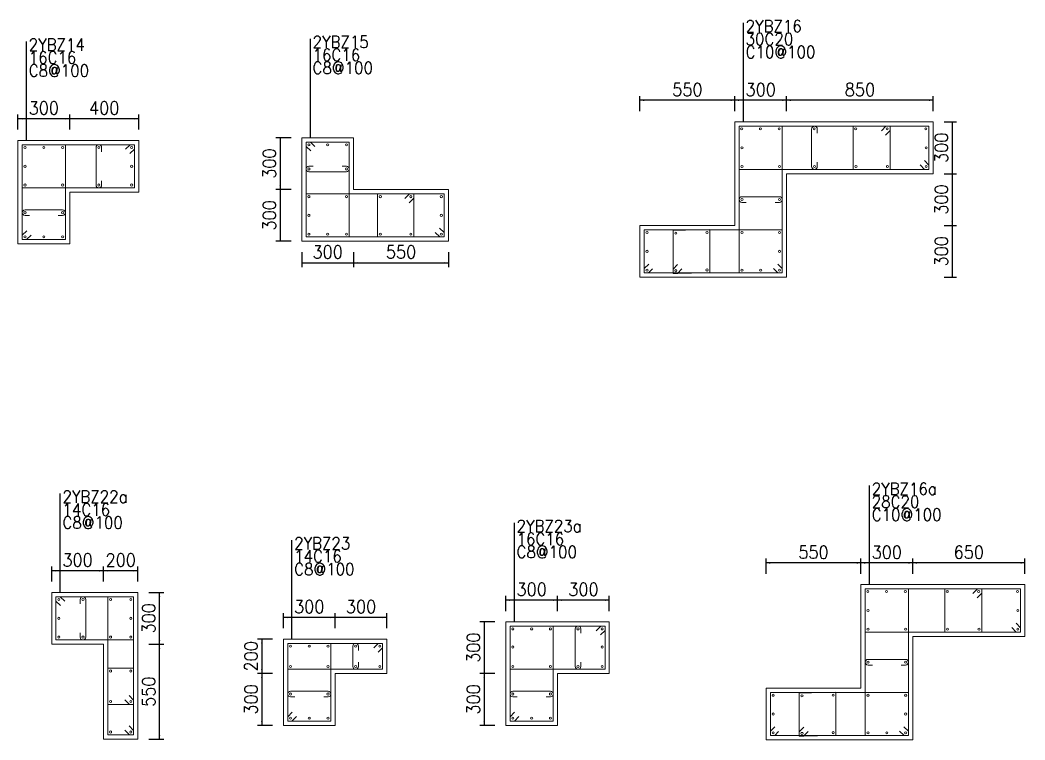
# Model space of a CAD drawing. Extents: x 292423 to 377252, y 106557 to 361882.
# Drawn here: x 335798 to 359087, y 264727 to 281408 of the extents above; entities that cross this region are included whole.
import ezdxf
from ezdxf.enums import TextEntityAlignment as Align

# ---------------------------------------------------------------- set-up
doc = ezdxf.new("R2010")
doc.units = 0
doc.header["$LTSCALE"] = 1000
for name, color, linetype, lineweight in [('REIN', 6, 'Continuous', 18), ('Z-柱大样外框', 7, 'ByLayer', 18), ('Z-详图标注', 3, 'Continuous', 18)]:
    doc.layers.add(name, color=color, linetype=linetype, lineweight=lineweight)
doc.layers.add('Y阴影', color=254, linetype='Continuous')
doc.styles.get("Standard").update_dxf_attribs({"font": 'standard'})
doc.dimstyles.get("Standard").update_dxf_attribs({"dimtxt": 300, "dimasz": 100, "dimexe": 100, "dimexo": 250, "dimgap": 100, "dimtad": 0, "dimtoh": 1, "dimdec": 0, "dimlfac": 0.25, "dimdsep": 46, "dimcen": 0.09, "dimclrt": 7, "dimadec": 0, "dimazin": 0, "dimtfac": 1, "dimtdec": 4, "dimtofl": 0, "dimtmove": 0, "dimatfit": 3, "dimfxl": 1, "dimtolj": 1, "dimtzin": 0, "dimarcsym": 0})

# ---------------------------------------------------------------- blocks, each defined once
blk = doc.blocks.new('*D324')
at = {"layer": 'Z-详图标注', "color": 0, "linetype": 'ByBlock', "lineweight": -2}
for p, q in [((336948, 278870), (336948, 279220)), ((338548, 279120), (336948, 279120)), ((338548, 278870), (338548, 279220))]:
    blk.add_line(p, q, dxfattribs=at)
for points in [[(336948, 279120), (337048, 279137), (337048, 279104)], [(338548, 279120), (338448, 279104), (338448, 279137)]]:
    blk.add_solid(points, dxfattribs=at)
at = {"layer": 'Z-详图标注', "color": 7, "linetype": 'Continuous', "lineweight": -2, "insert": (337748, 279370), "char_height": 300, "width": 576.67, "attachment_point": 5}
blk.add_mtext('400', dxfattribs=at)
blk = doc.blocks.new('*D810')
at = {"layer": 'Z-详图标注', "color": 0, "linetype": 'ByBlock', "lineweight": -2}
for p, q in [((335748, 278870), (335748, 279220)), ((336948, 279120), (335748, 279120)), ((336948, 278870), (336948, 279220))]:
    blk.add_line(p, q, dxfattribs=at)
for points in [[(335748, 279120), (335848, 279137), (335848, 279104)], [(336948, 279120), (336848, 279104), (336848, 279137)]]:
    blk.add_solid(points, dxfattribs=at)
at = {"layer": 'Z-详图标注', "color": 7, "linetype": 'Continuous', "lineweight": -2, "insert": (336348, 279370), "char_height": 300, "width": 566.67, "attachment_point": 5}
blk.add_mtext('300', dxfattribs=at)
blk = doc.blocks.new('*D90')
at = {"layer": 'Z-详图标注', "color": 0, "linetype": 'ByBlock', "lineweight": -2}
for p, q in [((342077, 278683), (341727, 278683)), ((341827, 278683), (341827, 277483)), ((342077, 277483), (341727, 277483))]:
    blk.add_line(p, q, dxfattribs=at)
for points in [[(341827, 278683), (341844, 278583), (341810, 278583)], [(341827, 277483), (341810, 277583), (341844, 277583)]]:
    blk.add_solid(points, dxfattribs=at)
at = {"layer": 'Z-详图标注', "color": 7, "linetype": 'Continuous', "lineweight": -2, "insert": (341577, 278083), "char_height": 300, "width": 566.67, "attachment_point": 5, "rotation": 90}
blk.add_mtext('300', dxfattribs=at)
blk = doc.blocks.new('*D586')
at = {"layer": 'Z-详图标注', "color": 0, "linetype": 'ByBlock', "lineweight": -2}
for p, q in [((342077, 277483), (341727, 277483)), ((341827, 277483), (341827, 276283)), ((342077, 276283), (341727, 276283))]:
    blk.add_line(p, q, dxfattribs=at)
for points in [[(341827, 277483), (341844, 277383), (341810, 277383)], [(341827, 276283), (341810, 276383), (341844, 276383)]]:
    blk.add_solid(points, dxfattribs=at)
at = {"layer": 'Z-详图标注', "color": 7, "linetype": 'Continuous', "lineweight": -2, "insert": (341577, 276883), "char_height": 300, "width": 566.67, "attachment_point": 5, "rotation": 90}
blk.add_mtext('300', dxfattribs=at)
blk = doc.blocks.new('*D196')
at = {"layer": 'Z-详图标注', "color": 0, "linetype": 'ByBlock', "lineweight": -2}
for p, q in [((342327, 276033), (342327, 275683)), ((343527, 276033), (343527, 275683)), ((342327, 275783), (343527, 275783))]:
    blk.add_line(p, q, dxfattribs=at)
for points in [[(342327, 275783), (342427, 275799), (342427, 275766)], [(343527, 275783), (343427, 275766), (343427, 275799)]]:
    blk.add_solid(points, dxfattribs=at)
at = {"layer": 'Z-详图标注', "color": 7, "linetype": 'Continuous', "lineweight": -2, "insert": (342927, 276033), "char_height": 300, "width": 566.67, "attachment_point": 5}
blk.add_mtext('300', dxfattribs=at)
blk = doc.blocks.new('*D692')
at = {"layer": 'Z-详图标注', "color": 0, "linetype": 'ByBlock', "lineweight": -2}
for p, q in [((343527, 276033), (343527, 275683)), ((345727, 276033), (345727, 275683)), ((343527, 275783), (345727, 275783))]:
    blk.add_line(p, q, dxfattribs=at)
for points in [[(343527, 275783), (343627, 275799), (343627, 275766)], [(345727, 275783), (345627, 275766), (345627, 275799)]]:
    blk.add_solid(points, dxfattribs=at)
at = {"layer": 'Z-详图标注', "color": 7, "linetype": 'Continuous', "lineweight": -2, "insert": (344627, 276033), "char_height": 300, "width": 566.67, "attachment_point": 5}
blk.add_mtext('550', dxfattribs=at)
blk = doc.blocks.new('*D746')
at = {"layer": 'Z-详图标注', "color": 0, "linetype": 'ByBlock', "lineweight": -2}
for p, q in [((357214, 279049), (357503, 279049)), ((357403, 279049), (357403, 277849)), ((357214, 277849), (357503, 277849))]:
    blk.add_line(p, q, dxfattribs=at)
for points in [[(357403, 279049), (357419, 278949), (357386, 278949)], [(357403, 277849), (357386, 277949), (357419, 277949)]]:
    blk.add_solid(points, dxfattribs=at)
at = {"layer": 'Z-详图标注', "color": 7, "linetype": 'Continuous', "lineweight": -2, "insert": (357153, 278449), "char_height": 300, "width": 566.67, "attachment_point": 5, "rotation": 90}
blk.add_mtext('300', dxfattribs=at)
blk = doc.blocks.new('*D358')
at = {"layer": 'Z-详图标注', "color": 0, "linetype": 'ByBlock', "lineweight": -2}
for p, q in [((357214, 277849), (357503, 277849)), ((357403, 277849), (357403, 276649)), ((357214, 276649), (357503, 276649))]:
    blk.add_line(p, q, dxfattribs=at)
for points in [[(357403, 277849), (357419, 277749), (357386, 277749)], [(357403, 276649), (357386, 276749), (357419, 276749)]]:
    blk.add_solid(points, dxfattribs=at)
at = {"layer": 'Z-详图标注', "color": 7, "linetype": 'Continuous', "lineweight": -2, "insert": (357153, 277249), "char_height": 300, "width": 566.67, "attachment_point": 5, "rotation": 90}
blk.add_mtext('300', dxfattribs=at)
blk = doc.blocks.new('*D844')
at = {"layer": 'Z-详图标注', "color": 0, "linetype": 'ByBlock', "lineweight": -2}
for p, q in [((357214, 276649), (357503, 276649)), ((357403, 276649), (357403, 275449)), ((357214, 275449), (357503, 275449))]:
    blk.add_line(p, q, dxfattribs=at)
for points in [[(357403, 276649), (357419, 276549), (357386, 276549)], [(357403, 275449), (357386, 275549), (357419, 275549)]]:
    blk.add_solid(points, dxfattribs=at)
at = {"layer": 'Z-详图标注', "color": 7, "linetype": 'Continuous', "lineweight": -2, "insert": (357153, 276049), "char_height": 300, "width": 566.67, "attachment_point": 5, "rotation": 90}
blk.add_mtext('300', dxfattribs=at)
blk = doc.blocks.new('*D452')
at = {"layer": 'Z-详图标注', "color": 0, "linetype": 'ByBlock', "lineweight": -2}
for p, q in [((353564, 279299), (353564, 279649)), ((356964, 279549), (353564, 279549)), ((356964, 279299), (356964, 279649))]:
    blk.add_line(p, q, dxfattribs=at)
for points in [[(353564, 279549), (353664, 279566), (353664, 279533)], [(356964, 279549), (356864, 279533), (356864, 279566)]]:
    blk.add_solid(points, dxfattribs=at)
at = {"layer": 'Z-详图标注', "color": 7, "linetype": 'Continuous', "lineweight": -2, "insert": (355264, 279799), "char_height": 300, "width": 566.67, "attachment_point": 5}
blk.add_mtext('850', dxfattribs=at)
blk = doc.blocks.new('*D516')
at = {"layer": 'Z-详图标注', "color": 0, "linetype": 'ByBlock', "lineweight": -2}
for p, q in [((352364, 279299), (352364, 279649)), ((353564, 279549), (352364, 279549)), ((353564, 279299), (353564, 279649))]:
    blk.add_line(p, q, dxfattribs=at)
for points in [[(352364, 279549), (352464, 279566), (352464, 279533)], [(353564, 279549), (353464, 279533), (353464, 279566)]]:
    blk.add_solid(points, dxfattribs=at)
at = {"layer": 'Z-详图标注', "color": 7, "linetype": 'Continuous', "lineweight": -2, "insert": (352964, 279799), "char_height": 300, "width": 566.67, "attachment_point": 5}
blk.add_mtext('300', dxfattribs=at)
blk = doc.blocks.new('*D123')
at = {"layer": 'Z-详图标注', "color": 0, "linetype": 'ByBlock', "lineweight": -2}
for p, q in [((350164, 279299), (350164, 279649)), ((352364, 279549), (350164, 279549)), ((352364, 279299), (352364, 279649))]:
    blk.add_line(p, q, dxfattribs=at)
for points in [[(350164, 279549), (350264, 279566), (350264, 279533)], [(352364, 279549), (352264, 279533), (352264, 279566)]]:
    blk.add_solid(points, dxfattribs=at)
at = {"layer": 'Z-详图标注', "color": 7, "linetype": 'Continuous', "lineweight": -2, "insert": (351264, 279799), "char_height": 300, "width": 566.67, "attachment_point": 5}
blk.add_mtext('550', dxfattribs=at)
blk = doc.blocks.new('*D488')
at = {"layer": 'Z-详图标注', "color": 0, "linetype": 'ByBlock', "lineweight": -2}
for p, q in [((343100, 267314), (343100, 267664)), ((344300, 267314), (344300, 267664)), ((344300, 267564), (343100, 267564))]:
    blk.add_line(p, q, dxfattribs=at)
for points in [[(343100, 267564), (343200, 267581), (343200, 267547)], [(344300, 267564), (344200, 267547), (344200, 267581)]]:
    blk.add_solid(points, dxfattribs=at)
at = {"layer": 'Z-详图标注', "color": 7, "linetype": 'Continuous', "lineweight": -2, "insert": (343700, 267814), "char_height": 300, "width": 566.67, "attachment_point": 5}
blk.add_mtext('300', dxfattribs=at)
blk = doc.blocks.new('*D108')
at = {"layer": 'Z-详图标注', "color": 0, "linetype": 'ByBlock', "lineweight": -2}
for p, q in [((341900, 267314), (341900, 267664)), ((343100, 267314), (343100, 267664)), ((343100, 267564), (341900, 267564))]:
    blk.add_line(p, q, dxfattribs=at)
for points in [[(341900, 267564), (342000, 267581), (342000, 267547)], [(343100, 267564), (343000, 267547), (343000, 267581)]]:
    blk.add_solid(points, dxfattribs=at)
at = {"layer": 'Z-详图标注', "color": 7, "linetype": 'Continuous', "lineweight": -2, "insert": (342500, 267814), "char_height": 300, "width": 566.67, "attachment_point": 5}
blk.add_mtext('300', dxfattribs=at)
blk = doc.blocks.new('*D589')
at = {"layer": 'Z-详图标注', "color": 0, "linetype": 'ByBlock', "lineweight": -2}
for p, q in [((341650, 267064), (341300, 267064)), ((341400, 267064), (341400, 266264)), ((341650, 266264), (341300, 266264))]:
    blk.add_line(p, q, dxfattribs=at)
for points in [[(341400, 267064), (341417, 266964), (341383, 266964)], [(341400, 266264), (341383, 266364), (341417, 266364)]]:
    blk.add_solid(points, dxfattribs=at)
at = {"layer": 'Z-详图标注', "color": 7, "linetype": 'Continuous', "lineweight": -2, "insert": (341150, 266664), "char_height": 300, "width": 566.67, "attachment_point": 5, "rotation": 90}
blk.add_mtext('200', dxfattribs=at)
blk = doc.blocks.new('*D212')
at = {"layer": 'Z-详图标注', "color": 0, "linetype": 'ByBlock', "lineweight": -2}
for p, q in [((341650, 266264), (341300, 266264)), ((341400, 266264), (341400, 265064)), ((341650, 265064), (341300, 265064))]:
    blk.add_line(p, q, dxfattribs=at)
for points in [[(341400, 266264), (341417, 266164), (341383, 266164)], [(341400, 265064), (341383, 265164), (341417, 265164)]]:
    blk.add_solid(points, dxfattribs=at)
at = {"layer": 'Z-详图标注', "color": 7, "linetype": 'Continuous', "lineweight": -2, "insert": (341150, 265664), "char_height": 300, "width": 566.67, "attachment_point": 5, "rotation": 90}
blk.add_mtext('300', dxfattribs=at)
blk = doc.blocks.new('*D274')
at = {"layer": 'Z-详图标注', "color": 0, "linetype": 'ByBlock', "lineweight": -2}
for p, q in [((356487, 268577), (356487, 268927)), ((359087, 268827), (356487, 268827)), ((359087, 268577), (359087, 268927))]:
    blk.add_line(p, q, dxfattribs=at)
for points in [[(356487, 268827), (356587, 268843), (356587, 268810)], [(359087, 268827), (358987, 268810), (358987, 268843)]]:
    blk.add_solid(points, dxfattribs=at)
at = {"layer": 'Z-详图标注', "color": 7, "linetype": 'Continuous', "lineweight": -2, "insert": (357787, 269077), "char_height": 300, "width": 556.67, "attachment_point": 5}
blk.add_mtext('650', dxfattribs=at)
blk = doc.blocks.new('*D755')
at = {"layer": 'Z-详图标注', "color": 0, "linetype": 'ByBlock', "lineweight": -2}
for p, q in [((355287, 268577), (355287, 268927)), ((356487, 268827), (355287, 268827)), ((356487, 268577), (356487, 268927))]:
    blk.add_line(p, q, dxfattribs=at)
for points in [[(355287, 268827), (355387, 268843), (355387, 268810)], [(356487, 268827), (356387, 268810), (356387, 268843)]]:
    blk.add_solid(points, dxfattribs=at)
at = {"layer": 'Z-详图标注', "color": 7, "linetype": 'Continuous', "lineweight": -2, "insert": (355887, 269077), "char_height": 300, "width": 566.67, "attachment_point": 5}
blk.add_mtext('300', dxfattribs=at)
blk = doc.blocks.new('*D377')
at = {"layer": 'Z-详图标注', "color": 0, "linetype": 'ByBlock', "lineweight": -2}
for p, q in [((353087, 268577), (353087, 268927)), ((355287, 268827), (353087, 268827)), ((355287, 268577), (355287, 268927))]:
    blk.add_line(p, q, dxfattribs=at)
for points in [[(353087, 268827), (353187, 268843), (353187, 268810)], [(355287, 268827), (355187, 268810), (355187, 268843)]]:
    blk.add_solid(points, dxfattribs=at)
at = {"layer": 'Z-详图标注', "color": 7, "linetype": 'Continuous', "lineweight": -2, "insert": (354187, 269077), "char_height": 300, "width": 566.67, "attachment_point": 5}
blk.add_mtext('550', dxfattribs=at)
blk = doc.blocks.new('*D860')
at = {"layer": 'Z-详图标注', "color": 0, "linetype": 'ByBlock', "lineweight": -2}
for p, q in [((338780, 266944), (339130, 266944)), ((339030, 264744), (339030, 266944)), ((338780, 264744), (339130, 264744))]:
    blk.add_line(p, q, dxfattribs=at)
for points in [[(339030, 266944), (339047, 266844), (339013, 266844)], [(339030, 264744), (339013, 264844), (339047, 264844)]]:
    blk.add_solid(points, dxfattribs=at)
at = {"layer": 'Z-详图标注', "color": 7, "linetype": 'Continuous', "lineweight": -2, "insert": (338780, 265844), "char_height": 300, "width": 566.67, "attachment_point": 5, "rotation": 90}
blk.add_mtext('550', dxfattribs=at)
blk = doc.blocks.new('*D483')
at = {"layer": 'Z-详图标注', "color": 0, "linetype": 'ByBlock', "lineweight": -2}
for p, q in [((338780, 268144), (339130, 268144)), ((339030, 266944), (339030, 268144)), ((338780, 266944), (339130, 266944))]:
    blk.add_line(p, q, dxfattribs=at)
for points in [[(339030, 268144), (339047, 268044), (339013, 268044)], [(339030, 266944), (339013, 267044), (339047, 267044)]]:
    blk.add_solid(points, dxfattribs=at)
at = {"layer": 'Z-详图标注', "color": 7, "linetype": 'Continuous', "lineweight": -2, "insert": (338780, 267544), "char_height": 300, "width": 566.67, "attachment_point": 5, "rotation": 90}
blk.add_mtext('300', dxfattribs=at)
blk = doc.blocks.new('*D540')
at = {"layer": 'Z-详图标注', "color": 0, "linetype": 'ByBlock', "lineweight": -2}
for p, q in [((337730, 268394), (337730, 268744)), ((338530, 268644), (337730, 268644)), ((338530, 268394), (338530, 268744))]:
    blk.add_line(p, q, dxfattribs=at)
for points in [[(337730, 268644), (337830, 268661), (337830, 268628)], [(338530, 268644), (338430, 268628), (338430, 268661)]]:
    blk.add_solid(points, dxfattribs=at)
at = {"layer": 'Z-详图标注', "color": 7, "linetype": 'Continuous', "lineweight": -2, "insert": (338130, 268894), "char_height": 300, "width": 566.67, "attachment_point": 5}
blk.add_mtext('200', dxfattribs=at)
blk = doc.blocks.new('*D148')
at = {"layer": 'Z-详图标注', "color": 0, "linetype": 'ByBlock', "lineweight": -2}
for p, q in [((336530, 268394), (336530, 268744)), ((337730, 268644), (336530, 268644)), ((337730, 268394), (337730, 268744))]:
    blk.add_line(p, q, dxfattribs=at)
for points in [[(336530, 268644), (336630, 268661), (336630, 268628)], [(337730, 268644), (337630, 268628), (337630, 268661)]]:
    blk.add_solid(points, dxfattribs=at)
at = {"layer": 'Z-详图标注', "color": 7, "linetype": 'Continuous', "lineweight": -2, "insert": (337130, 268894), "char_height": 300, "width": 566.67, "attachment_point": 5}
blk.add_mtext('300', dxfattribs=at)
blk = doc.blocks.new('*D643')
at = {"layer": 'Z-详图标注', "color": 0, "linetype": 'ByBlock', "lineweight": -2}
for p, q in [((348255, 267714), (348255, 268064)), ((349455, 267964), (348255, 267964)), ((349455, 267714), (349455, 268064))]:
    blk.add_line(p, q, dxfattribs=at)
for points in [[(348255, 267964), (348355, 267981), (348355, 267947)], [(349455, 267964), (349355, 267947), (349355, 267981)]]:
    blk.add_solid(points, dxfattribs=at)
at = {"layer": 'Z-详图标注', "color": 7, "linetype": 'Continuous', "lineweight": -2, "insert": (348855, 268214), "char_height": 300, "width": 566.67, "attachment_point": 5}
blk.add_mtext('300', dxfattribs=at)
blk = doc.blocks.new('*D250')
at = {"layer": 'Z-详图标注', "color": 0, "linetype": 'ByBlock', "lineweight": -2}
for p, q in [((347055, 267714), (347055, 268064)), ((348255, 267964), (347055, 267964)), ((348255, 267714), (348255, 268064))]:
    blk.add_line(p, q, dxfattribs=at)
for points in [[(347055, 267964), (347155, 267981), (347155, 267947)], [(348255, 267964), (348155, 267947), (348155, 267981)]]:
    blk.add_solid(points, dxfattribs=at)
at = {"layer": 'Z-详图标注', "color": 7, "linetype": 'Continuous', "lineweight": -2, "insert": (347655, 268214), "char_height": 300, "width": 566.67, "attachment_point": 5}
blk.add_mtext('300', dxfattribs=at)
blk = doc.blocks.new('*D313')
at = {"layer": 'Z-详图标注', "color": 0, "linetype": 'ByBlock', "lineweight": -2}
for p, q in [((346805, 267464), (346455, 267464)), ((346555, 267464), (346555, 266264)), ((346805, 266264), (346455, 266264))]:
    blk.add_line(p, q, dxfattribs=at)
for points in [[(346555, 267464), (346572, 267364), (346538, 267364)], [(346555, 266264), (346538, 266364), (346572, 266364)]]:
    blk.add_solid(points, dxfattribs=at)
at = {"layer": 'Z-详图标注', "color": 7, "linetype": 'Continuous', "lineweight": -2, "insert": (346305, 266864), "char_height": 300, "width": 566.67, "attachment_point": 5, "rotation": 90}
blk.add_mtext('300', dxfattribs=at)
blk = doc.blocks.new('*D786')
at = {"layer": 'Z-详图标注', "color": 0, "linetype": 'ByBlock', "lineweight": -2}
for p, q in [((346805, 266264), (346455, 266264)), ((346555, 266264), (346555, 265064)), ((346805, 265064), (346455, 265064))]:
    blk.add_line(p, q, dxfattribs=at)
for points in [[(346555, 266264), (346572, 266164), (346538, 266164)], [(346555, 265064), (346538, 265164), (346572, 265164)]]:
    blk.add_solid(points, dxfattribs=at)
at = {"layer": 'Z-详图标注', "color": 7, "linetype": 'Continuous', "lineweight": -2, "insert": (346305, 265664), "char_height": 300, "width": 566.67, "attachment_point": 5, "rotation": 90}
blk.add_mtext('300', dxfattribs=at)

msp = doc.modelspace()

# ---------------------------------------------------------------- linework, layer by layer
at = {"layer": 'REIN', "color": 6}
for points in [[(356758, 278155.4), (356864.1, 278049.3), (356864.1, 277949.3), (352464.1, 277949.3), (352464.1, 278949.3), (356864.1, 278949.3), (356864.1, 277949.3), (356764.1, 277949.3), (356658, 278055.4)], [(353358, 275755.4), (353464.1, 275649.3), (353464.1, 275549.3), (352464.1, 275549.3), (352464.1, 278949.3), (353464.1, 278949.3), (353464.1, 275549.3), (353364.1, 275549.3), (353258, 275655.4)], [(355759.8, 278843.2), (355865.9, 278949.3), (355965.9, 278949.3), (355965.9, 277949.3), (355105.9, 277949.3), (355105.9, 278949.3), (355965.9, 278949.3), (355965.9, 278849.3), (355859.8, 278743.2)], [(342533.1, 278376.6), (342427, 278482.7), (342427, 278582.7), (343427, 278582.7), (343427, 276382.7), (342427, 276382.7), (342427, 278582.7), (342527, 278582.7), (342633.1, 278476.6)], [(336053.9, 276426.5), (335947.8, 276320.4), (335847.8, 276320.4), (335847.8, 278520.4), (336847.8, 278520.4), (336847.8, 276320.4), (335847.8, 276320.4), (335847.8, 276420.4), (335953.9, 276526.5)], [(338241.7, 278414.3), (338347.8, 278520.4), (338447.8, 278520.4), (338447.8, 277520.4), (335847.8, 277520.4), (335847.8, 278520.4), (338447.8, 278520.4), (338447.8, 278420.4), (338341.7, 278314.3)], [(345521, 276588.7), (345627, 276482.7), (345627, 276382.7), (342427, 276382.7), (342427, 277382.7), (345627, 277382.7), (345627, 276382.7), (345527, 276382.7), (345421, 276488.7)], [(344714.3, 277276.6), (344820.4, 277382.7), (344920.4, 277382.7), (344920.4, 276382.7), (344083.7, 276382.7), (344083.7, 277382.7), (344920.4, 277382.7), (344920.4, 277282.7), (344814.3, 277176.6)], [(350454.1, 275640.9), (350364.1, 275549.3), (350264.1, 275549.3), (350264.1, 276549.3), (353464.1, 276549.3), (353464.1, 275549.3), (350264.1, 275549.3), (350264.1, 275649.3), (350370.1, 275755.4)], [(351138.3, 275640.7), (351032.3, 275534.6), (350932.3, 275534.6), (350932.3, 276534.6), (351784.3, 276552.1), (351784.3, 275552.1), (350932.3, 275534.6), (350932.3, 275634.6), (351038.3, 275740.7)], [(358881.4, 267432.8), (358987.5, 267326.7), (358987.5, 267226.7), (355387.5, 267226.7), (355387.5, 268226.7), (358987.5, 268226.7), (358987.5, 267226.7), (358887.5, 267226.7), (358781.4, 267332.8)], [(356281.4, 265032.8), (356387.5, 264926.7), (356387.5, 264826.7), (355387.5, 264826.7), (355387.5, 268226.7), (356387.5, 268226.7), (356387.5, 264826.7), (356287.5, 264826.7), (356181.4, 264932.8)], [(357883.2, 268120.7), (357989.3, 268226.7), (358089.3, 268226.7), (358089.3, 267226.7), (357229.3, 267226.7), (357229.3, 268226.7), (358089.3, 268226.7), (358089.3, 268126.7), (357983.2, 268020.7)], [(336736, 267838.2), (336629.9, 267944.3), (336629.9, 268044.3), (338429.9, 268044.3), (338429.9, 267044.3), (336629.9, 267044.3), (336629.9, 268044.3), (336729.9, 268044.3), (336836, 267938.2)], [(338323.9, 265050.4), (338429.9, 264944.3), (338429.9, 264844.3), (337829.9, 264844.3), (337829.9, 268044.3), (338429.9, 268044.3), (338429.9, 264844.3), (338329.9, 264844.3), (338223.9, 264950.4)], [(347361, 265270), (347255, 265163.9), (347155, 265163.9), (347155, 267363.9), (348155, 267363.9), (348155, 265163.9), (347155, 265163.9), (347155, 265263.9), (347261, 265370)], [(349148.9, 267257.9), (349255, 267363.9), (349355, 267363.9), (349355, 266363.9), (347155, 266363.9), (347155, 267363.9), (349355, 267363.9), (349355, 267263.9), (349248.9, 267157.9)], [(342206, 265270), (342099.9, 265163.9), (341999.9, 265163.9), (341999.9, 266963.9), (342999.9, 266963.9), (342999.9, 265163.9), (341999.9, 265163.9), (341999.9, 265263.9), (342106, 265370)], [(343993.8, 266857.9), (344099.9, 266963.9), (344199.9, 266963.9), (344199.9, 266363.9), (341999.9, 266363.9), (341999.9, 266963.9), (344199.9, 266963.9), (344199.9, 266863.9), (344093.8, 266757.9)], [(338323.9, 265757), (338429.9, 265651), (338429.9, 265551), (337829.9, 265551), (337829.9, 266387.6), (338429.9, 266387.6), (338429.9, 265551), (338329.9, 265551), (338223.9, 265657)], [(353377.6, 264918.3), (353287.5, 264826.7), (353187.5, 264826.7), (353187.5, 265826.7), (356387.5, 265826.7), (356387.5, 264826.7), (353187.5, 264826.7), (353187.5, 264926.7), (353293.6, 265032.8)], [(354061.8, 264918.1), (353955.7, 264812), (353855.7, 264812), (353855.7, 265812), (354707.7, 265829.6), (354707.7, 264829.6), (353855.7, 264812), (353855.7, 264912), (353961.8, 265018.1)]]:
    msp.add_lwpolyline(points, dxfattribs=at)
for points in [[(352497.1, 278888.2, 1), (352547.1, 278888.2, 1)], [(352932.1, 278888.2, 1), (352982.1, 278888.2, 1)], [(353367.1, 278888.2, 1), (353417.1, 278888.2, 1)], [(354177.1, 278888.2, 1), (354227.1, 278888.2, 1)], [(355138.9, 278888.2, 1), (355188.9, 278888.2, 1)], [(355868.9, 278888.2, 1), (355918.9, 278888.2, 1)], [(356767.1, 278888.2, 1), (356817.1, 278888.2, 1)], [(335887.8, 278455.4, 1), (335937.8, 278455.4, 1)], [(336322.8, 278455.4, 1), (336372.8, 278455.4, 1)], [(336757.8, 278455.4, 1), (336807.8, 278455.4, 1)], [(337597.8, 278455.4, 1), (337647.8, 278455.4, 1)], [(338357.8, 278455.4, 1), (338407.8, 278455.4, 1)], [(342467, 278517.7, 1), (342517, 278517.7, 1)], [(342902, 278517.7, 1), (342952, 278517.7, 1)], [(343337, 278517.7, 1), (343387, 278517.7, 1)], [(352504.1, 278449.3, 1), (352554.1, 278449.3, 1)], [(356774.1, 278449.3, 1), (356824.1, 278449.3, 1)], [(335887.8, 278020.4, 1), (335937.8, 278020.4, 1)], [(338357.8, 278020.4, 1), (338407.8, 278020.4, 1)], [(342467, 277957.7, 1), (342517, 277957.7, 1)], [(343337, 277957.7, 1), (343387, 277957.7, 1)], [(352504.1, 278014.3, 1), (352554.1, 278014.3, 1)], [(353374.1, 278014.3, 1), (353424.1, 278014.3, 1)], [(354184.1, 278014.3, 1), (354234.1, 278014.3, 1)], [(355145.9, 278014.3, 1), (355195.9, 278014.3, 1)], [(355875.9, 278014.3, 1), (355925.9, 278014.3, 1)], [(356774.1, 278014.3, 1), (356824.1, 278014.3, 1)], [(335887.8, 277585.4, 1), (335937.8, 277585.4, 1)], [(336757.8, 277585.4, 1), (336807.8, 277585.4, 1)], [(337597.8, 277585.4, 1), (337647.8, 277585.4, 1)], [(338357.8, 277585.4, 1), (338407.8, 277585.4, 1)], [(342467, 277317.7, 1), (342517, 277317.7, 1)], [(343337, 277317.7, 1), (343387, 277317.7, 1)], [(344123.7, 277317.7, 1), (344173.7, 277317.7, 1)], [(344830.4, 277317.7, 1), (344880.4, 277317.7, 1)], [(345537, 277317.7, 1), (345587, 277317.7, 1)], [(352504.1, 277249.3, 1), (352554.1, 277249.3, 1)], [(353374.1, 277249.3, 1), (353424.1, 277249.3, 1)], [(335887.8, 276945.4, 1), (335937.8, 276945.4, 1)], [(336757.8, 276945.4, 1), (336807.8, 276945.4, 1)], [(342467, 276882.7, 1), (342517, 276882.7, 1)], [(345537, 276882.7, 1), (345587, 276882.7, 1)], [(342467, 276447.7, 1), (342517, 276447.7, 1)], [(342902, 276447.7, 1), (342952, 276447.7, 1)], [(343337, 276447.7, 1), (343387, 276447.7, 1)], [(344123.7, 276447.7, 1), (344173.7, 276447.7, 1)], [(344830.4, 276447.7, 1), (344880.4, 276447.7, 1)], [(345537, 276447.7, 1), (345587, 276447.7, 1)], [(350304.1, 276484.3, 1), (350354.1, 276484.3, 1)], [(350972.3, 276469.6, 1), (351022.3, 276469.6, 1)], [(351694.3, 276487.1, 1), (351744.3, 276487.1, 1)], [(352504.1, 276484.3, 1), (352554.1, 276484.3, 1)], [(353374.1, 276484.3, 1), (353424.1, 276484.3, 1)], [(335887.8, 276385.4, 1), (335937.8, 276385.4, 1)], [(336322.8, 276385.4, 1), (336372.8, 276385.4, 1)], [(336757.8, 276385.4, 1), (336807.8, 276385.4, 1)], [(350304.1, 276049.3, 1), (350354.1, 276049.3, 1)], [(353374.1, 276049.3, 1), (353424.1, 276049.3, 1)], [(350304.1, 275614.3, 1), (350354.1, 275614.3, 1)], [(350972.3, 275599.6, 1), (351022.3, 275599.6, 1)], [(351694.3, 275617.1, 1), (351744.3, 275617.1, 1)], [(352504.1, 275614.3, 1), (352554.1, 275614.3, 1)], [(352939.1, 275614.3, 1), (352989.1, 275614.3, 1)], [(353374.1, 275614.3, 1), (353424.1, 275614.3, 1)], [(355420.6, 268165.6, 1), (355470.6, 268165.6, 1)], [(355855.6, 268165.6, 1), (355905.6, 268165.6, 1)], [(356290.6, 268165.6, 1), (356340.6, 268165.6, 1)], [(357262.4, 268165.6, 1), (357312.4, 268165.6, 1)], [(357992.4, 268165.6, 1), (358042.4, 268165.6, 1)], [(358890.6, 268165.6, 1), (358940.6, 268165.6, 1)], [(336669.9, 267979.3, 1), (336719.9, 267979.3, 1)], [(337229.9, 267979.3, 1), (337279.9, 267979.3, 1)], [(337869.9, 267979.3, 1), (337919.9, 267979.3, 1)], [(338339.9, 267979.3, 1), (338389.9, 267979.3, 1)], [(355427.5, 267726.7, 1), (355477.5, 267726.7, 1)], [(358897.5, 267726.7, 1), (358947.5, 267726.7, 1)], [(336669.9, 267543.5, 1), (336719.9, 267543.5, 1)], [(338339.9, 267543.5, 1), (338389.9, 267543.5, 1)], [(336669.9, 267109.3, 1), (336719.9, 267109.3, 1)], [(337229.9, 267109.3, 1), (337279.9, 267109.3, 1)], [(337869.9, 267109.3, 1), (337919.9, 267109.3, 1)], [(338339.9, 267109.3, 1), (338389.9, 267109.3, 1)], [(347195, 267298.9, 1), (347245, 267298.9, 1)], [(347630, 267298.9, 1), (347680, 267298.9, 1)], [(348065, 267298.9, 1), (348115, 267298.9, 1)], [(348705, 267298.9, 1), (348755, 267298.9, 1)], [(349265, 267298.9, 1), (349315, 267298.9, 1)], [(355427.5, 267291.7, 1), (355477.5, 267291.7, 1)], [(356297.5, 267291.7, 1), (356347.5, 267291.7, 1)], [(357269.3, 267291.7, 1), (357319.3, 267291.7, 1)], [(357999.3, 267291.7, 1), (358049.3, 267291.7, 1)], [(358897.5, 267291.7, 1), (358947.5, 267291.7, 1)], [(342039.9, 266898.9, 1), (342089.9, 266898.9, 1)], [(342474.9, 266898.9, 1), (342524.9, 266898.9, 1)], [(342909.9, 266898.9, 1), (342959.9, 266898.9, 1)], [(343549.9, 266898.9, 1), (343599.9, 266898.9, 1)], [(344109.9, 266898.9, 1), (344159.9, 266898.9, 1)], [(347195, 266878.5, 1), (347245, 266878.5, 1)], [(349265, 266878.5, 1), (349315, 266878.5, 1)], [(342039.9, 266428.9, 1), (342089.9, 266428.9, 1)], [(342909.9, 266428.9, 1), (342959.9, 266428.9, 1)], [(343549.9, 266428.9, 1), (343599.9, 266428.9, 1)], [(344109.9, 266428.9, 1), (344159.9, 266428.9, 1)], [(347195, 266428.9, 1), (347245, 266428.9, 1)], [(348065, 266428.9, 1), (348115, 266428.9, 1)], [(348705, 266428.9, 1), (348755, 266428.9, 1)], [(349265, 266428.9, 1), (349315, 266428.9, 1)], [(355427.5, 266526.7, 1), (355477.5, 266526.7, 1)], [(356297.5, 266526.7, 1), (356347.5, 266526.7, 1)], [(337869.9, 266322.6, 1), (337919.9, 266322.6, 1)], [(338339.9, 266322.6, 1), (338389.9, 266322.6, 1)], [(342039.9, 265788.9, 1), (342089.9, 265788.9, 1)], [(342909.9, 265788.9, 1), (342959.9, 265788.9, 1)], [(347195, 265788.9, 1), (347245, 265788.9, 1)], [(348065, 265788.9, 1), (348115, 265788.9, 1)], [(353227.5, 265761.7, 1), (353277.5, 265761.7, 1)], [(353895.7, 265747, 1), (353945.7, 265747, 1)], [(354617.7, 265764.6, 1), (354667.7, 265764.6, 1)], [(355427.5, 265761.7, 1), (355477.5, 265761.7, 1)], [(356297.5, 265761.7, 1), (356347.5, 265761.7, 1)], [(337869.9, 265616, 1), (337919.9, 265616, 1)], [(338339.9, 265616, 1), (338389.9, 265616, 1)], [(353227.5, 265326.7, 1), (353277.5, 265326.7, 1)], [(356297.5, 265326.7, 1), (356347.5, 265326.7, 1)], [(342039.9, 265228.9, 1), (342089.9, 265228.9, 1)], [(342474.9, 265228.9, 1), (342524.9, 265228.9, 1)], [(342909.9, 265228.9, 1), (342959.9, 265228.9, 1)], [(347195, 265228.9, 1), (347245, 265228.9, 1)], [(347630, 265228.9, 1), (347680, 265228.9, 1)], [(348065, 265228.9, 1), (348115, 265228.9, 1)], [(337869.9, 264909.3, 1), (337919.9, 264909.3, 1)], [(338339.9, 264909.3, 1), (338389.9, 264909.3, 1)], [(353227.5, 264891.7, 1), (353277.5, 264891.7, 1)], [(353895.7, 264877, 1), (353945.7, 264877, 1)], [(354617.7, 264894.6, 1), (354667.7, 264894.6, 1)], [(355427.5, 264891.7, 1), (355477.5, 264891.7, 1)], [(355862.5, 264891.7, 1), (355912.5, 264891.7, 1)], [(356297.5, 264891.7, 1), (356347.5, 264891.7, 1)]]:
    msp.add_lwpolyline(points, format="xyb", close=True, dxfattribs=at)
for points in [[(354274.1, 278114.3), (354274.1, 278014.3, -1), (354144.1, 278014.3), (354144.1, 278884.3, -1), (354274.1, 278884.3), (354274.1, 278784.3)], [(337687.8, 277685.4), (337687.8, 277585.4, -1), (337557.8, 277585.4), (337557.8, 278455.4, -1), (337687.8, 278455.4), (337687.8, 278355.4)], [(343262, 278022.7), (343362, 278022.7, -1), (343362, 277892.7), (342492, 277892.7, -1), (342492, 278022.7), (342592, 278022.7)], [(352629.1, 277184.3), (352529.1, 277184.3, -1), (352529.1, 277314.3), (353399.1, 277314.3, -1), (353399.1, 277184.3), (353299.1, 277184.3)], [(336012.8, 276880.4), (335912.8, 276880.4, -1), (335912.8, 277010.4), (336782.8, 277010.4, -1), (336782.8, 276880.4), (336682.8, 276880.4)], [(337189.9, 267879.3), (337189.9, 267979.3, -1), (337319.9, 267979.3), (337319.9, 267109.3, -1), (337189.9, 267109.3), (337189.9, 267209.3)], [(348795, 266528.9), (348795, 266428.9, -1), (348665, 266428.9), (348665, 267298.9, -1), (348795, 267298.9), (348795, 267198.9)], [(343639.9, 266528.9), (343639.9, 266428.9, -1), (343509.9, 266428.9), (343509.9, 266898.9, -1), (343639.9, 266898.9), (343639.9, 266798.9)], [(355552.5, 266461.7), (355452.5, 266461.7, -1), (355452.5, 266591.7), (356322.5, 266591.7, -1), (356322.5, 266461.7), (356222.5, 266461.7)], [(342164.9, 265723.9), (342064.9, 265723.9, -1), (342064.9, 265853.9), (342934.9, 265853.9, -1), (342934.9, 265723.9), (342834.9, 265723.9)], [(347320, 265723.9), (347220, 265723.9, -1), (347220, 265853.9), (348090, 265853.9, -1), (348090, 265723.9), (347990, 265723.9)]]:
    msp.add_lwpolyline(points, format="xyb", dxfattribs=at)
at = {"layer": 'Y阴影'}
for p, q in [((352564.1, 279044.3), (352564.1, 281344.3)), ((335947.8, 278615.4), (335947.8, 280915.4)), ((342527, 278677.7), (342527, 280977.7)), ((336729.9, 268139.3), (336729.9, 270439.3)), ((355487.5, 268321.7), (355487.5, 270621.7)), ((347255, 267458.9), (347255, 269758.9)), ((342099.9, 267058.9), (342099.9, 269358.9))]:
    msp.add_line(p, q, dxfattribs=at)
at = {"layer": 'Z-柱大样外框'}
for points in [[(350164.1, 276649.3), (350164.1, 275449.3), (353564.1, 275449.3), (353564.1, 277849.3), (356964.1, 277849.3), (356964.1, 279049.3), (352364.1, 279049.3), (352364.1, 276649.3), (350164.1, 276649.3)], [(335747.8, 278620.4), (335747.8, 276220.4), (336947.8, 276220.4), (336947.8, 277420.4), (338547.8, 277420.4), (338547.8, 278620.4), (335747.8, 278620.4)], [(342327, 278682.7), (342327, 276282.7), (345727, 276282.7), (345727, 277482.7), (343527, 277482.7), (343527, 278682.7), (342327, 278682.7)], [(353087.5, 265926.7), (353087.5, 264726.7), (356487.5, 264726.7), (356487.5, 267126.7), (359087.5, 267126.7), (359087.5, 268326.7), (355287.5, 268326.7), (355287.5, 265926.7), (353087.5, 265926.7)], [(336529.9, 268144.3), (338529.9, 268144.3), (338529.9, 264744.3), (337729.9, 264744.3), (337729.9, 266944.3), (336529.9, 266944.3)], [(347055, 265063.9), (348255, 265063.9), (348255, 266263.9), (349455, 266263.9), (349455, 267463.9), (347055, 267463.9)], [(341899.9, 265063.9), (343099.9, 265063.9), (343099.9, 266263.9), (344299.9, 266263.9), (344299.9, 267063.9), (341899.9, 267063.9)]]:
    msp.add_lwpolyline(points, close=True, dxfattribs=at)

# ---------------------------------------------------------------- texts
at = {"layer": 'Y阴影'}
for s, p in [('2YBZ16', (352614.1, 281044.3)), ('30C20', (352614.1, 280744.3)), ('2YBZ14', (335997.8, 280615.4)), ('2YBZ15', (342577, 280677.7)), ('16C16', (335997.8, 280315.4)), ('16C16', (342577, 280377.7)), ('C10@100', (352614.1, 280444.3)), ('C8@100', (342577, 280077.7)), ('C8@100', (335997.8, 280015.4)), ('2YBZ16a', (355537.5, 270321.7)), ('2YBZ22a', (336779.9, 270139.3)), ('14C16 ', (336779.9, 269839.3)), ('28C20', (355537.5, 270021.7)), ('C10@100', (355537.5, 269721.7)), ('C8@100', (336779.9, 269539.3)), ('2YBZ23a', (347305, 269458.9)), ('16C16', (347305, 269158.9)), ('2YBZ23', (342149.9, 269058.9)), ('14C16', (342149.9, 268758.9)), ('C8@100', (347305, 268858.9)), ('C8@100', (342149.9, 268458.9))]:
    msp.add_text(s, height=280, dxfattribs=at).set_placement(p, align=Align.BOTTOM_LEFT)

# ---------------------------------------------------------------- dimensions: what is measured, and where the dimension line sits
at = {"layer": 'Z-详图标注'}
for base, p1, p2, angle, picture, middle in [((350164.1, 279549.3), (352364.1, 279049.3), (350164.1, 279049.3), 180, '*D123', (351264.1, 279799.3)), ((352364.1, 279549.3), (353564.1, 279049.3), (352364.1, 279049.3), 180, '*D516', (352964.1, 279799.3)), ((353564.1, 279549.3), (356964.1, 279049.3), (353564.1, 279049.3), 180, '*D452', (355264.1, 279799.3)), ((335747.8, 279120.4), (336947.8, 278620.4), (335747.8, 278620.4), 180, '*D810', (336347.8, 279370.4)), ((336947.8, 279120.4), (338547.8, 278620.4), (336947.8, 278620.4), 180, '*D324', (337747.8, 279370.4)), ((357402.6, 277849.3), (356964.1, 279049.3), (356964.1, 277849.3), 270, '*D746', (357152.6, 278449.3)), ((341827, 277482.7), (342327, 278682.7), (342327, 277482.7), 270, '*D90', (341577, 278082.7)), ((357402.6, 276649.3), (356964.1, 277849.3), (356964.1, 276649.3), 270, '*D358', (357152.6, 277249.3)), ((341827, 276282.7), (342327, 277482.7), (342327, 276282.7), 270, '*D586', (341577, 276882.7)), ((357402.6, 275449.3), (356964.1, 276649.3), (356964.1, 275449.3), 270, '*D844', (357152.6, 276049.3)), ((353087.5, 268826.7), (355287.5, 268326.7), (353087.5, 268326.7), 180, '*D377', (354187.5, 269076.7)), ((355287.5, 268826.7), (356487.5, 268326.7), (355287.5, 268326.7), 180, '*D755', (355887.5, 269076.7)), ((356487.5, 268826.7), (359087.5, 268326.7), (356487.5, 268326.7), 180, '*D274', (357787.5, 269076.7)), ((336529.9, 268644.3), (337729.9, 268144.3), (336529.9, 268144.3), 180, '*D148', (337129.9, 268894.3)), ((337729.9, 268644.3), (338529.9, 268144.3), (337729.9, 268144.3), 180, '*D540', (338129.9, 268894.3)), ((347055, 267963.9), (348255, 267463.9), (347055, 267463.9), 180, '*D250', (347655, 268213.9)), ((348255, 267963.9), (349455, 267463.9), (348255, 267463.9), 180, '*D643', (348855, 268213.9)), ((339029.9, 268144.3), (338529.9, 266944.3), (338529.9, 268144.3), 90, '*D483', (338779.9, 267544.3)), ((341899.9, 267563.9), (343099.9, 267063.9), (341899.9, 267063.9), 180, '*D108', (342499.9, 267813.9)), ((343099.9, 267563.9), (344299.9, 267063.9), (343099.9, 267063.9), 180, '*D488', (343699.9, 267813.9)), ((346555, 266263.9), (347055, 267463.9), (347055, 266263.9), 270, '*D313', (346305, 266863.9)), ((339029.9, 266944.3), (338529.9, 264744.3), (338529.9, 266944.3), 90, '*D860', (338779.9, 265844.3)), ((341399.9, 266263.9), (341899.9, 267063.9), (341899.9, 266263.9), 270, '*D589', (341149.9, 266663.9)), ((341399.9, 265063.9), (341899.9, 266263.9), (341899.9, 265063.9), 270, '*D212', (341149.9, 265663.9)), ((346555, 265063.9), (347055, 266263.9), (347055, 265063.9), 270, '*D786', (346305, 265663.9))]:
    dim = msp.add_linear_dim(base=base, p1=p1, p2=p2, angle=angle, dimstyle='Standard', dxfattribs=at)
    dim.commit()
    dim.dimension.update_dxf_attribs({"geometry": picture, "text_midpoint": middle})
for base, p1, p2, picture, middle in [((343527, 275782.7), (342327, 276282.7), (343527, 276282.7), '*D196', (342927, 276032.7)), ((345727, 275782.7), (343527, 276282.7), (345727, 276282.7), '*D692', (344627, 276032.7))]:
    dim = msp.add_linear_dim(base=base, p1=p1, p2=p2, dimstyle='Standard', dxfattribs=at)
    dim.commit()
    dim.dimension.update_dxf_attribs({"geometry": picture, "text_midpoint": middle})

doc.saveas('drawing.dxf')
